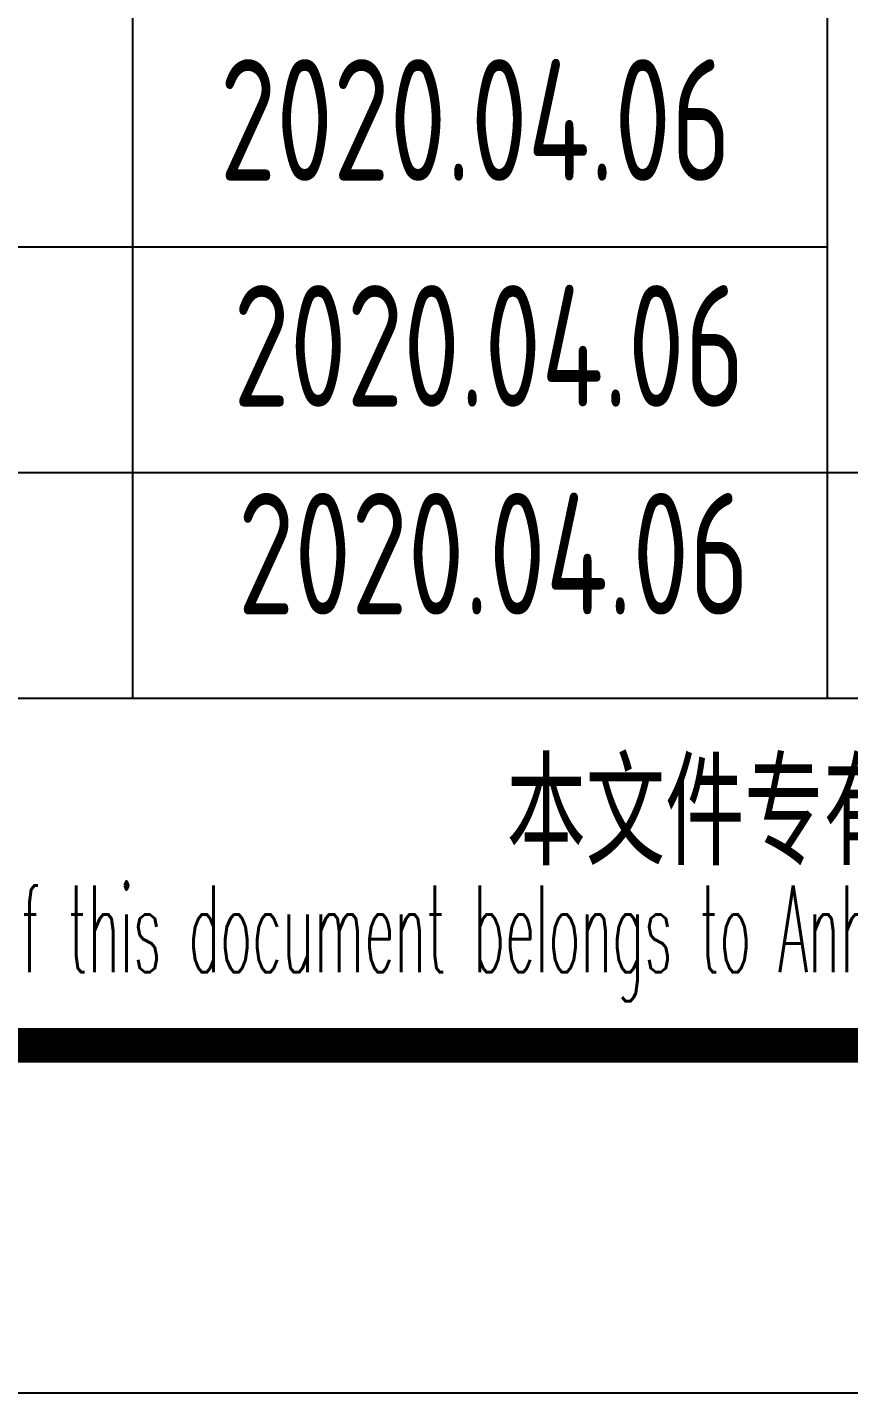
# Model space of a CAD drawing. Extents: x 5188914 to 7068445, y -542675 to 2032183.
# Drawn here: x 5237504 to 5239868, y -451157 to -447224 of the extents above; entities that cross this region are included whole.
import ezdxf
from ezdxf.enums import TextEntityAlignment as Align

# ---------------------------------------------------------------- set-up
doc = ezdxf.new("R2010")
doc.units = 0
doc.header["$LTSCALE"] = 1000
doc.header["$MEASUREMENT"] = 0
doc.layers.get('0').update_dxf_attribs({"linetype": 'CONTINUOUS'})
doc.layers.add('PUB_TITLE', color=4, linetype='CONTINUOUS')
doc.styles.add('ECEC_TQ', font='txt_l.shx', dxfattribs={"bigfont": 'hztxt_l.shx'})
doc.styles.add('sceie', font='SCEIE', dxfattribs={"width": 0.75, "bigfont": 'SCEIC'})

msp = doc.modelspace()

# ---------------------------------------------------------------- linework, layer by layer
for p, q in [((5237807.2, -449156.7), (5237807.2, -445906.7)), ((5237807.2, -449156.7), (5237807.2, -445906.7)), ((5239807.2, -449156.7), (5239807.2, -445906.7)), ((5239807.2, -449156.7), (5239807.2, -445906.7)), ((5234307.2, -447856.7), (5239807.2, -447856.7)), ((5234307.2, -448506.7), (5239807.2, -448506.7)), ((5239807.2, -448506.7), (5252307.2, -448506.7)), ((5234307.2, -449156.7), (5252307.2, -449156.7)), ((5234307.2, -450156.7), (5252307.2, -450156.7))]:
    msp.add_line(p, q)
at = {"layer": 'PUB_TITLE', "color": 4}
msp.add_lwpolyline([(5193907.2, -451156.7), (5253307.2, -451156.7), (5253307.2, -409156.7), (5193907.2, -409156.7)], close=True, dxfattribs=at)
at = {"layer": 'PUB_TITLE', "color": 4, "const_width": 100}
msp.add_lwpolyline([(5196407.2, -450156.7), (5252307.2, -450156.7), (5252307.2, -410156.7), (5196407.2, -410156.7)], close=True, dxfattribs=at)

# ---------------------------------------------------------------- texts
for s, height, style, width, p in [('本文件专有权属安徽华东化工医药工程有限责任公司所有,未经许可不得复制或转让给第三方', 300, 'sceie', 0.8, (5243478.3, -449505.6)), ('The proprietary right of this document belongs to Anhui Huadong Chemical And Medical Engineering  Co.,Ltd.  and any replication or transfer to the 3rd. side is forbidden without its permission. ', 250, 'ECEC_TQ', 0.45, (5243307.2, -449856.7))]:
    msp.add_text(s, height=height, dxfattribs=dict(style=style, width=width)).set_placement(p, align=Align.MIDDLE)
at = {"style": 'sceie', "width": 0.8}
for p in [(5238793.5, -447490.7), (5238832.6, -448141.3), (5238845.6, -448739.9)]:
    msp.add_attdef('2020.04.06', text='200320-02-040', height=350, dxfattribs=at).set_placement(p, align=Align.MIDDLE)

doc.saveas('drawing.dxf')
